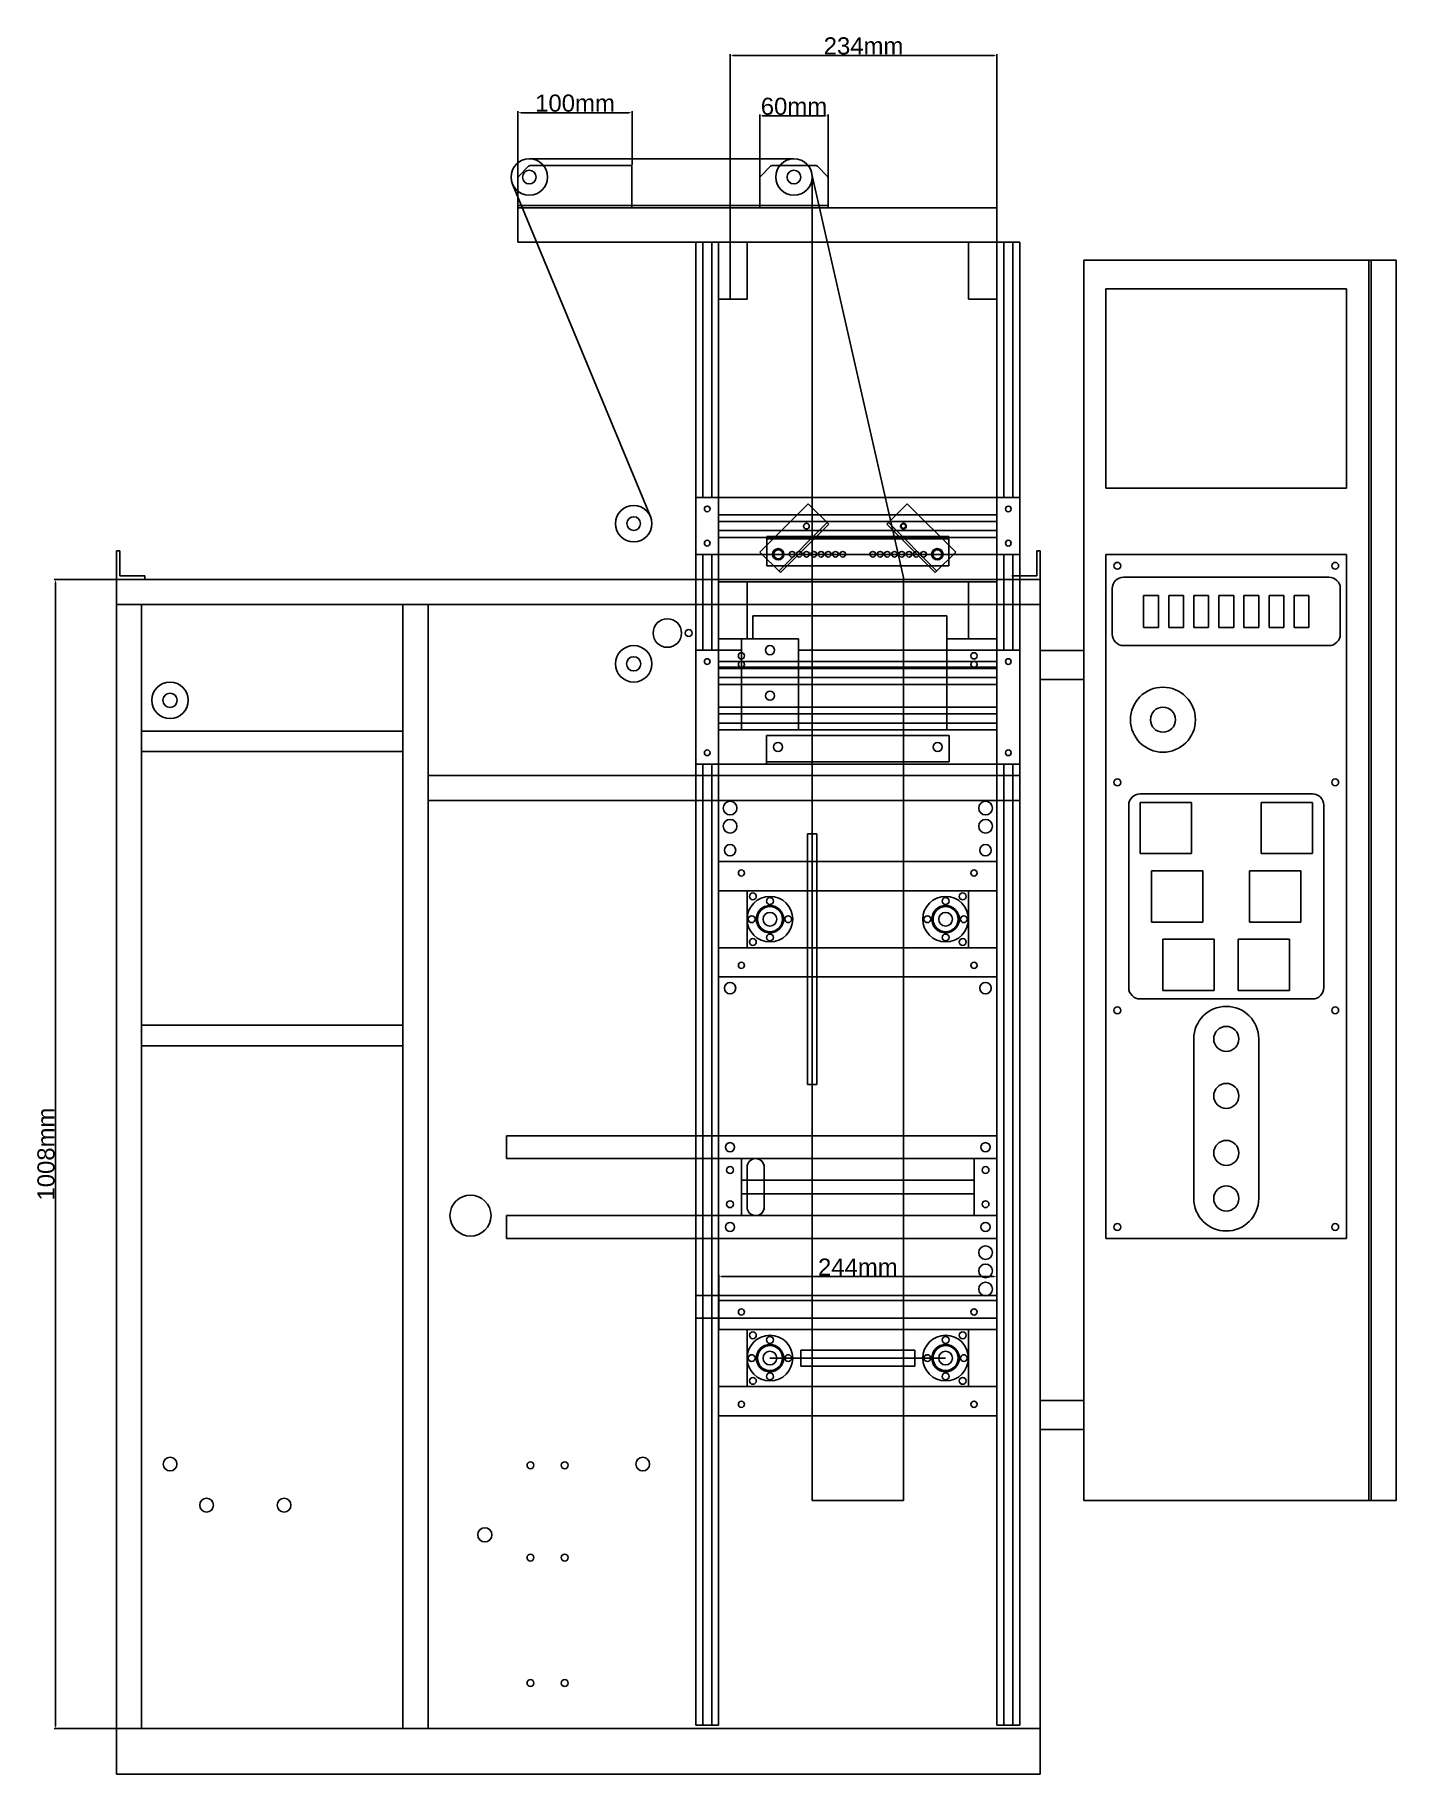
# Model space of a CAD drawing. Header units: centimetres. Extents: x -20691 to 4616, y 2962 to 8763.
# Drawn here: x 3422 to 4616, y 4814 to 6340 of the extents above.
import ezdxf

# ---------------------------------------------------------------- set-up
doc = ezdxf.new("R2010")
doc.units = ezdxf.units.CM
doc.header["$LTSCALE"] = 0.5
doc.styles.get("Standard").update_dxf_attribs({"font": 'arial.ttf'})
doc.dimstyles.new('ISO-25', dxfattribs={"dimtxt": 15, "dimasz": 2.5, "dimexe": 1.25, "dimexo": 0.625, "dimtad": 1, "dimtxsty": 'Standard', "dimcen": 2.5, "dimclrd": 1, "dimclre": 1, "dimadec": 0, "dimazin": 0, "dimtfac": 1, "dimtmove": 0, "dimatfit": 3, "dimfxl": 1, "dimarcsym": 0})

# ---------------------------------------------------------------- blocks, each defined once
blk = doc.blocks.new('*D127')
at = {"color": 1, "lineweight": -2, "transparency": 16777216}
for p, q in [((4021.6, 5204.6), (4021.6, 5251.9)), ((4024.1, 5250.6), (4263.1, 5250.6)), ((4265.6, 5204.6), (4265.6, 5251.9))]:
    blk.add_line(p, q, dxfattribs=at)
at = {"color": 1, "transparency": 16777216}
for points in [[(4024.1, 5251.1), (4024.1, 5250.2), (4021.6, 5250.6)], [(4263.1, 5251.1), (4263.1, 5250.2), (4265.6, 5250.6)]]:
    blk.add_solid(points, dxfattribs=at)
at = {"layer": 'Defpoints', "color": 0, "transparency": 16777216}
for p in [(4265.6, 5250.6), (4021.6, 5203.9), (4265.6, 5203.9)]:
    blk.add_point(p, dxfattribs=at)
at = {"color": 0, "transparency": 16777216, "insert": (4143.6, 5258.8), "char_height": 15, "attachment_point": 5}
blk.add_mtext('244mm', dxfattribs=at)
blk = doc.blocks.new('*D128')
at = {"color": 1, "lineweight": -2, "transparency": 16777216}
for p, q in [((3492.9, 5861.9), (3438.8, 5861.9)), ((3440.1, 4856.4), (3440.1, 5859.4)), ((3492.9, 4853.9), (3438.8, 4853.9))]:
    blk.add_line(p, q, dxfattribs=at)
at = {"color": 1, "transparency": 16777216}
for points in [[(3439.6, 5859.4), (3440.5, 5859.4), (3440.1, 5861.9)], [(3439.6, 4856.4), (3440.5, 4856.4), (3440.1, 4853.9)]]:
    blk.add_solid(points, dxfattribs=at)
at = {"layer": 'Defpoints', "color": 0, "transparency": 16777216}
for p in [(3440.1, 5861.9), (3493.6, 5861.9), (3493.6, 4853.9)]:
    blk.add_point(p, dxfattribs=at)
at = {"color": 0, "transparency": 16777216, "insert": (3431.8, 5357.9), "char_height": 15, "attachment_point": 5, "rotation": 90}
blk.add_mtext('1008mm', dxfattribs=at)
blk = doc.blocks.new('*D129')
at = {"color": 1, "lineweight": -2, "transparency": 16777216}
for p, q in [((4057.6, 6214.7), (4057.6, 6269.9)), ((4060.1, 6268.6), (4115.1, 6268.6)), ((4117.6, 6214.7), (4117.6, 6269.9))]:
    blk.add_line(p, q, dxfattribs=at)
at = {"color": 1, "transparency": 16777216}
for points in [[(4060.1, 6269.1), (4060.1, 6268.2), (4057.6, 6268.6)], [(4115.1, 6269.1), (4115.1, 6268.2), (4117.6, 6268.6)]]:
    blk.add_solid(points, dxfattribs=at)
at = {"layer": 'Defpoints', "color": 0, "transparency": 16777216}
for p in [(4117.6, 6268.6), (4057.6, 6214.1), (4117.6, 6214.1)]:
    blk.add_point(p, dxfattribs=at)
at = {"color": 0, "transparency": 16777216, "insert": (4087.6, 6276.9), "char_height": 15, "attachment_point": 5}
blk.add_mtext('60mm', dxfattribs=at)
blk = doc.blocks.new('*D130')
at = {"color": 1, "lineweight": -2, "transparency": 16777216}
for p, q in [((3845.6, 6190.6), (3845.6, 6272.6)), ((3848.1, 6271.4), (3943.1, 6271.4)), ((3945.6, 6225.6), (3945.6, 6272.6))]:
    blk.add_line(p, q, dxfattribs=at)
at = {"color": 1, "transparency": 16777216}
for points in [[(3848.1, 6271.8), (3848.1, 6271), (3845.6, 6271.4)], [(3943.1, 6271.8), (3943.1, 6271), (3945.6, 6271.4)]]:
    blk.add_solid(points, dxfattribs=at)
at = {"layer": 'Defpoints', "color": 0, "transparency": 16777216}
for p in [(3945.6, 6271.4), (3945.6, 6224.9), (3845.6, 6189.9)]:
    blk.add_point(p, dxfattribs=at)
at = {"color": 0, "transparency": 16777216, "insert": (3895.6, 6279.7), "char_height": 15, "attachment_point": 5}
blk.add_mtext('100mm', dxfattribs=at)
blk = doc.blocks.new('*D131')
at = {"color": 1, "lineweight": -2, "transparency": 16777216}
for p, q in [((4031.6, 6108.6), (4031.6, 6322.8)), ((4034.1, 6321.6), (4263.1, 6321.6)), ((4265.6, 6108.6), (4265.6, 6322.8))]:
    blk.add_line(p, q, dxfattribs=at)
at = {"color": 1, "transparency": 16777216}
for points in [[(4034.1, 6322), (4034.1, 6321.2), (4031.6, 6321.6)], [(4263.1, 6322), (4263.1, 6321.2), (4265.6, 6321.6)]]:
    blk.add_solid(points, dxfattribs=at)
at = {"layer": 'Defpoints', "color": 0, "transparency": 16777216}
for p in [(4265.6, 6321.6), (4031.6, 6107.9), (4265.6, 6107.9)]:
    blk.add_point(p, dxfattribs=at)
at = {"color": 0, "transparency": 16777216, "insert": (4148.6, 6329.9), "char_height": 15, "attachment_point": 5}
blk.add_mtext('234mm', dxfattribs=at)

msp = doc.modelspace()

# ---------------------------------------------------------------- linework, layer by layer
at = {"color": 4}
for p, q in [((3855.555, 6230.938), (4087.555, 6230.938)), ((4183.555, 5863.774), (4103.347, 6217.513)), ((4103.555, 5054.161), (4103.555, 6214.938)), ((3962.303, 5915.788), (3840.776, 6208.809)), ((4183.555, 5054.161), (4183.555, 5863.774)), ((4103.555, 5054.161), (4183.555, 5054.161))]:
    msp.add_line(p, q, dxfattribs=at)
for p, q in [((3845.555, 6187.938), (3845.555, 6214.11)), ((3846.141, 6215.524), (3854.97, 6224.352)), ((3945.555, 6224.938), (3856.384, 6224.938)), ((3945.555, 6187.938), (3945.555, 6224.938)), ((4057.555, 6187.938), (4057.555, 6214.11)), ((4058.141, 6215.524), (4066.97, 6224.352)), ((4068.384, 6224.938), (4106.727, 6224.938)), ((4116.97, 6215.524), (4108.141, 6224.352)), ((4117.555, 6214.11), (4117.555, 6187.938)), ((3845.555, 6187.938), (3845.555, 6189.938)), ((3845.555, 6189.938), (4117.555, 6189.938)), ((4265.555, 6187.938), (3845.555, 6187.938)), ((3845.555, 6187.938), (3945.555, 6187.938)), ((3845.555, 6187.938), (3845.555, 6157.938)), ((4117.555, 6187.938), (3937.555, 6187.938)), ((4117.555, 6187.938), (4057.555, 6187.938)), ((4265.555, 6157.938), (4265.555, 6187.938)), ((4265.555, 6157.938), (3845.555, 6157.938)), ((4001.555, 6157.938), (4001.555, 5895.938)), ((4007.555, 6157.938), (4007.555, 5933.774)), ((4015.555, 5933.774), (4015.555, 6157.938)), ((4021.555, 4856.938), (4021.555, 6157.938)), ((4046.555, 6107.938), (4046.555, 6157.938)), ((4240.555, 6157.938), (4240.555, 6107.938)), ((4265.555, 6157.938), (4265.555, 4978.938)), ((4265.555, 6157.938), (4285.555, 6157.938)), ((4271.555, 5933.774), (4271.555, 6157.938)), ((4279.555, 5933.774), (4279.555, 6157.938)), ((4285.555, 6157.938), (4285.555, 5778.938)), ((4341.655, 6141.938), (4341.655, 5053.938)), ((4591.655, 6141.938), (4341.655, 6141.938)), ((4341.655, 6141.938), (4341.655, 5591.938)), ((4341.655, 6141.938), (4341.655, 5591.938)), ((4591.655, 5053.938), (4591.655, 6141.938)), ((4591.655, 6141.938), (4593.655, 6141.938)), ((4593.655, 6141.938), (4615.655, 6141.938)), ((4593.655, 5053.938), (4593.655, 6141.938)), ((4615.655, 6141.938), (4615.655, 5053.938)), ((4046.555, 6107.938), (4021.555, 6107.938)), ((4021.555, 6107.938), (4031.555, 6107.938)), ((4240.555, 6107.938), (4265.555, 6107.938)), ((4361.155, 6116.938), (4572.155, 6116.938)), ((4361.155, 5941.938), (4361.155, 6116.938)), ((4572.155, 6116.938), (4572.155, 5941.938)), ((4572.155, 5941.938), (4361.155, 5941.938)), ((4001.555, 5933.774), (4285.555, 5933.774)), ((4001.555, 5933.774), (4011.555, 5933.774)), ((4001.555, 5883.774), (4001.555, 5933.774)), ((4021.555, 5933.774), (4245.555, 5933.774)), ((4057.72, 5885.969), (4100.146, 5928.396)), ((4100.146, 5928.396), (4118.178, 5910.365)), ((4186.964, 5928.396), (4168.933, 5910.365)), ((4229.391, 5885.969), (4186.964, 5928.396)), ((4285.555, 5933.774), (4285.555, 5883.774)), ((4021.555, 5918.774), (4265.555, 5918.774)), ((4021.555, 5918.774), (4021.555, 5898.774)), ((4265.555, 5912.774), (4021.555, 5912.774)), ((4116.763, 5911.779), (4074.337, 5869.352)), ((4118.178, 5910.365), (4075.751, 5867.938)), ((4168.933, 5910.365), (4211.36, 5867.938)), ((4170.347, 5911.779), (4212.774, 5869.352)), ((4265.555, 5918.774), (4265.555, 5912.774)), ((4265.555, 5918.774), (4265.555, 5898.774)), ((4001.555, 5895.938), (4001.555, 4856.938)), ((4021.555, 5904.774), (4265.555, 5904.774)), ((4265.555, 5898.774), (4021.555, 5898.774)), ((4063.804, 5899.525), (4223.304, 5899.525)), ((4063.804, 5874.025), (4063.804, 5899.525)), ((4063.804, 5897.525), (4223.304, 5897.525)), ((4223.304, 5899.525), (4223.304, 5874.025)), ((4265.555, 5904.774), (4265.555, 5898.774)), ((3493.555, 5861.938), (3493.555, 5886.938)), ((3493.555, 5886.938), (3496.615, 5886.938)), ((3496.615, 5864.998), (3496.615, 5886.938)), ((4285.555, 5883.774), (4001.555, 5883.774)), ((4007.555, 5883.774), (4007.555, 5799.938)), ((4015.555, 5799.938), (4015.555, 5883.774)), ((4075.751, 5867.938), (4057.72, 5885.969)), ((4211.36, 5867.938), (4229.391, 5885.969)), ((4271.555, 5799.938), (4271.555, 5883.774)), ((4279.555, 5799.938), (4279.555, 5883.774)), ((4303.555, 5886.938), (4300.495, 5886.938)), ((4300.495, 5864.998), (4300.495, 5886.938)), ((4303.555, 5861.938), (4303.555, 5886.938)), ((4361.155, 5283.938), (4361.155, 5883.938)), ((4361.155, 5883.938), (4572.155, 5883.938)), ((4572.155, 5283.938), (4572.155, 5883.938)), ((4303.555, 5861.938), (3493.555, 5861.938)), ((3493.555, 5861.938), (3493.555, 5839.938)), ((3518.555, 5861.938), (3493.555, 5861.938)), ((3518.555, 5864.998), (3496.615, 5864.998)), ((3518.555, 5861.938), (3518.555, 5864.998)), ((4265.555, 5859.938), (4021.555, 5859.938)), ((4046.555, 5809.938), (4046.555, 5859.938)), ((4223.304, 5874.025), (4063.804, 5874.025)), ((4240.555, 5859.938), (4240.555, 5809.938)), ((4278.555, 5864.998), (4300.495, 5864.998)), ((4278.555, 5861.938), (4303.555, 5861.938)), ((4303.555, 5839.938), (4303.555, 5861.938)), ((4303.555, 5861.938), (4303.555, 5786.938)), ((4556.655, 5863.938), (4376.655, 5863.938)), ((4366.655, 5853.938), (4366.655, 5813.938)), ((4394.155, 5847.938), (4407.155, 5847.938)), ((4394.155, 5819.938), (4394.155, 5847.938)), ((4407.155, 5847.938), (4407.155, 5819.938)), ((4416.155, 5847.938), (4429.155, 5847.938)), ((4416.155, 5819.938), (4416.155, 5847.938)), ((4429.155, 5847.938), (4429.155, 5819.938)), ((4438.155, 5847.938), (4451.155, 5847.938)), ((4438.155, 5819.938), (4438.155, 5847.938)), ((4451.155, 5847.938), (4451.155, 5819.938)), ((4460.155, 5847.938), (4473.155, 5847.938)), ((4460.155, 5819.938), (4460.155, 5847.938)), ((4473.155, 5847.938), (4473.155, 5819.938)), ((4482.155, 5847.938), (4495.155, 5847.938)), ((4482.155, 5819.938), (4482.155, 5847.938)), ((4495.155, 5847.938), (4495.155, 5819.938)), ((4504.155, 5847.938), (4517.155, 5847.938)), ((4504.155, 5819.938), (4504.155, 5847.938)), ((4517.155, 5847.938), (4517.155, 5819.938)), ((4526.155, 5847.938), (4539.155, 5847.938)), ((4526.155, 5819.938), (4526.155, 5847.938)), ((4539.155, 5847.938), (4539.155, 5819.938)), ((4566.655, 5813.938), (4566.655, 5853.938)), ((4303.555, 5839.938), (3493.555, 5839.938)), ((3493.555, 5839.938), (3493.555, 4853.938)), ((3515.555, 5839.938), (3493.555, 5839.938)), ((3515.555, 4853.938), (3515.555, 5839.938)), ((3515.555, 5839.938), (3515.555, 5699.938)), ((3515.555, 5839.938), (3515.555, 5451.938)), ((3744.755, 5839.938), (3744.755, 4853.938)), ((3766.755, 4853.938), (3766.755, 5839.938)), ((3869.555, 5839.938), (3847.555, 5839.938)), ((4001.555, 5839.938), (3976.555, 5839.938)), ((4051.555, 5829.938), (4221.56, 5829.938)), ((4051.555, 5829.938), (4051.555, 5829.938)), ((4051.555, 5829.938), (4051.555, 5809.938)), ((4221.56, 5729.938), (4221.56, 5829.938)), ((4303.555, 4853.938), (4303.555, 5839.938)), ((4407.155, 5819.938), (4394.155, 5819.938)), ((4429.155, 5819.938), (4416.155, 5819.938)), ((4451.155, 5819.938), (4438.155, 5819.938)), ((4473.155, 5819.938), (4460.155, 5819.938)), ((4495.155, 5819.938), (4482.155, 5819.938)), ((4517.155, 5819.938), (4504.155, 5819.938)), ((4539.155, 5819.938), (4526.155, 5819.938)), ((4001.555, 5799.938), (4041.555, 5799.938)), ((4001.555, 5799.938), (4001.555, 5699.938)), ((4001.555, 5799.938), (4001.555, 5749.938)), ((4046.555, 5809.938), (4021.555, 5809.938)), ((4021.555, 5809.938), (4021.555, 5784.938)), ((4041.555, 5799.938), (4021.555, 5799.938)), ((4041.555, 5799.938), (4021.555, 5799.938)), ((4021.555, 5799.938), (4021.555, 5774.938)), ((4041.555, 5729.938), (4041.555, 5809.938)), ((4041.555, 5809.938), (4091.555, 5809.938)), ((4091.555, 5809.938), (4091.555, 5729.938)), ((4245.555, 5799.938), (4091.555, 5799.938)), ((4091.555, 5799.938), (4285.555, 5799.938)), ((4265.555, 5809.938), (4221.56, 5809.938)), ((4240.555, 5809.938), (4265.555, 5809.938)), ((4240.555, 5799.938), (4265.555, 5799.938)), ((4265.555, 5809.938), (4245.555, 5809.938)), ((4265.555, 5809.938), (4265.555, 5784.938)), ((4265.555, 5809.938), (4265.555, 5784.938)), ((4285.555, 5799.938), (4285.555, 5699.938)), ((4303.555, 5799.638), (4341.655, 5799.638)), ((4303.555, 5774.238), (4303.555, 5799.638)), ((4341.655, 5799.638), (4341.655, 5774.238)), ((4376.655, 5803.938), (4556.655, 5803.938)), ((4265.555, 5789.938), (4021.555, 5789.938)), ((4021.555, 5789.938), (4021.555, 5769.938)), ((4021.555, 5729.938), (4021.555, 5789.938)), ((4051.555, 5789.938), (4021.555, 5789.938)), ((4021.555, 5784.938), (4265.555, 5784.938)), ((4265.555, 5783.938), (4021.555, 5783.938)), ((4265.555, 5769.938), (4265.555, 5789.938)), ((4285.555, 5769.479), (4285.555, 5787.479)), ((4001.555, 5749.938), (4001.555, 5774.938)), ((4021.555, 5775.938), (4265.555, 5775.938)), ((4021.555, 5769.938), (4265.555, 5769.938)), ((4071.555, 5769.938), (4046.555, 5769.938)), ((4285.555, 4856.938), (4285.555, 5778.938)), ((4341.655, 5774.238), (4303.555, 5774.238)), ((4265.555, 5749.938), (4021.555, 5749.938)), ((4021.555, 5749.938), (4021.555, 5729.938)), ((4265.555, 5743.938), (4021.555, 5743.938)), ((4265.555, 5729.938), (4265.555, 5749.938)), ((4265.555, 5749.938), (4265.555, 5743.938)), ((3515.555, 5728.938), (3515.555, 5710.938)), ((3515.555, 5710.938), (3515.555, 5728.938)), ((3515.555, 5728.938), (3744.755, 5728.938)), ((4021.555, 5735.938), (4265.555, 5735.938)), ((4021.555, 5729.938), (4265.555, 5729.938)), ((4021.555, 5729.938), (4071.555, 5729.938)), ((4203.555, 5735.938), (4063.555, 5735.938)), ((4223.555, 5724.938), (4063.555, 5724.938)), ((4063.555, 5724.938), (4063.555, 5699.938)), ((4171.56, 5729.938), (4191.56, 5729.938)), ((4223.555, 5724.938), (4223.555, 5701.938)), ((3515.555, 5719.938), (3515.555, 5710.938)), ((3515.555, 5710.938), (3744.755, 5710.938)), ((4285.555, 5699.938), (4001.555, 5699.938)), ((4001.555, 5642.438), (4001.555, 5692.438)), ((4007.555, 5699.938), (4007.555, 4856.938)), ((4015.555, 4856.938), (4015.555, 5699.938)), ((4063.555, 5699.938), (4063.555, 5701.938)), ((4063.555, 5701.938), (4223.555, 5701.938)), ((4153.555, 5699.938), (4223.555, 5699.938)), ((4271.555, 5699.938), (4271.555, 4856.938)), ((4279.555, 4856.938), (4279.555, 5699.938)), ((4285.555, 5689.938), (3766.755, 5689.938)), ((3766.755, 5667.938), (4285.555, 5667.938)), ((4001.555, 5565.397), (4001.555, 5665.397)), ((4381.155, 5663.938), (4381.155, 5503.938)), ((4542.155, 5673.938), (4391.155, 5673.938)), ((4391.155, 5666.438), (4436.155, 5666.438)), ((4391.155, 5621.438), (4391.155, 5666.438)), ((4436.155, 5666.438), (4436.155, 5621.438)), ((4542.155, 5666.438), (4497.155, 5666.438)), ((4497.155, 5666.438), (4497.155, 5621.438)), ((4542.155, 5621.438), (4542.155, 5666.438)), ((4552.155, 5663.938), (4552.155, 5503.938)), ((4285.555, 5657.166), (4285.555, 5557.166)), ((4099.555, 5638.933), (4099.555, 5418.933)), ((4099.555, 5638.933), (4107.555, 5638.933)), ((4107.555, 5418.933), (4107.555, 5638.933)), ((4436.155, 5621.438), (4391.155, 5621.438)), ((4497.155, 5621.438), (4542.155, 5621.438)), ((4021.555, 5588.938), (4021.555, 5614.438)), ((4021.555, 5614.438), (4265.555, 5614.438)), ((4265.555, 5614.438), (4265.555, 5588.938)), ((4401.158, 5606.438), (4446.158, 5606.438)), ((4401.158, 5561.438), (4401.158, 5606.438)), ((4446.158, 5606.438), (4446.158, 5561.438)), ((4532.153, 5606.438), (4487.153, 5606.438)), ((4487.153, 5606.438), (4487.153, 5561.438)), ((4532.153, 5561.438), (4532.153, 5606.438)), ((4046.555, 5588.938), (4021.555, 5588.938)), ((4021.555, 5588.938), (4021.555, 5538.938)), ((4021.555, 5588.938), (4245.555, 5588.938)), ((4021.555, 5588.938), (4071.555, 5588.938)), ((4046.555, 5538.938), (4046.555, 5588.938)), ((4046.555, 5588.938), (4058.555, 5588.938)), ((4046.555, 5588.938), (4046.555, 5538.938)), ((4240.555, 5588.938), (4046.555, 5588.938)), ((4240.555, 5538.938), (4240.555, 5588.938)), ((4240.555, 5588.938), (4265.555, 5588.938)), ((4240.555, 5538.938), (4240.555, 5588.938)), ((4265.555, 5588.938), (4265.555, 5538.938)), ((4265.555, 5588.938), (4265.555, 5538.938)), ((4341.655, 5591.938), (4341.655, 5551.938)), ((4046.555, 5546.438), (4046.555, 5581.438)), ((4240.555, 5581.438), (4240.555, 5546.438)), ((4446.158, 5561.438), (4401.158, 5561.438)), ((4487.153, 5561.438), (4532.153, 5561.438)), ((4021.555, 5538.938), (4046.555, 5538.938)), ((4245.555, 5538.938), (4021.555, 5538.938)), ((4021.555, 5538.938), (4021.555, 5513.438)), ((4058.555, 5538.938), (4046.555, 5538.938)), ((4046.555, 5538.938), (4240.555, 5538.938)), ((4228.555, 5538.938), (4240.555, 5538.938)), ((4265.555, 5538.938), (4240.555, 5538.938)), ((4265.555, 5513.438), (4265.555, 5538.938)), ((4341.655, 5551.938), (4341.655, 5511.938)), ((4411.15, 5546.438), (4456.15, 5546.438)), ((4411.15, 5501.438), (4411.15, 5546.438)), ((4456.15, 5546.438), (4456.15, 5501.438)), ((4522.16, 5546.438), (4477.16, 5546.438)), ((4477.16, 5546.438), (4477.16, 5501.438)), ((4522.16, 5501.438), (4522.16, 5546.438)), ((4285.555, 5532.943), (4285.555, 5523.943)), ((4285.555, 5523.943), (4285.555, 5514.943)), ((4021.555, 5513.438), (4265.555, 5513.438)), ((4341.655, 5511.938), (4341.655, 5471.938)), ((4391.155, 5493.938), (4542.155, 5493.938)), ((4456.15, 5501.438), (4411.15, 5501.438)), ((4477.16, 5501.438), (4522.16, 5501.438)), ((3515.555, 5471.938), (3515.555, 5462.938)), ((3744.755, 5470.938), (3515.555, 5470.938)), ((3515.555, 5470.938), (3515.555, 5452.938)), ((4341.655, 5471.938), (4341.655, 5431.938)), ((3515.555, 5452.938), (3744.755, 5452.938)), ((4438.155, 5458.938), (4438.155, 5318.938)), ((4495.155, 5458.938), (4495.155, 5318.938)), ((4341.655, 5431.938), (4341.655, 5391.938)), ((4099.555, 5418.933), (4107.555, 5418.933)), ((4245.555, 5373.938), (3835.555, 5373.938)), ((3835.555, 5373.938), (3835.555, 5353.938)), ((4021.555, 5353.938), (4021.555, 5373.938)), ((4021.555, 5373.938), (4046.555, 5373.938)), ((4240.555, 5373.938), (4265.555, 5373.938)), ((4265.555, 5373.938), (4265.555, 5353.938)), ((4285.555, 5369.938), (4285.555, 5319.938)), ((3835.555, 5353.938), (4265.555, 5353.938)), ((4021.555, 5353.938), (4021.555, 5303.938)), ((4021.555, 5353.938), (4031.555, 5353.938)), ((4041.555, 5303.938), (4041.555, 5353.938)), ((4046.555, 5311.438), (4046.555, 5346.438)), ((4061.555, 5346.438), (4061.555, 5311.438)), ((4061.555, 5346.438), (4061.555, 5334.938)), ((4245.555, 5353.938), (4245.555, 5303.938)), ((4245.555, 5334.938), (4041.555, 5334.938)), ((4041.555, 5334.938), (4041.555, 5322.938)), ((4041.555, 5322.938), (4245.555, 5322.938)), ((4061.555, 5322.938), (4061.555, 5311.438)), ((4265.555, 5303.938), (3835.555, 5303.938)), ((3835.555, 5283.938), (3835.555, 5303.938)), ((4021.555, 5303.938), (4046.555, 5303.938)), ((4021.555, 5283.938), (4021.555, 5303.938)), ((4031.555, 5303.938), (4021.555, 5303.938)), ((4265.555, 5303.938), (4265.555, 5283.938)), ((4265.555, 5283.938), (3835.555, 5283.938)), ((4572.155, 5283.938), (4361.155, 5283.938)), ((4001.555, 5213.938), (4001.555, 5233.938)), ((4001.555, 5233.938), (4265.555, 5233.938)), ((4285.555, 5233.938), (4285.555, 5213.938)), ((4021.555, 5203.938), (4021.555, 5229.438)), ((4021.555, 5229.438), (4265.555, 5229.438)), ((4265.555, 5229.438), (4265.555, 5203.938)), ((4265.555, 5213.938), (4001.555, 5213.938)), ((4046.555, 5203.938), (4021.555, 5203.938)), ((4021.555, 5203.938), (4021.555, 5153.938)), ((4021.555, 5153.938), (4021.555, 5203.938)), ((4021.555, 5203.938), (4245.555, 5203.938)), ((4046.555, 5153.938), (4046.555, 5203.938)), ((4046.555, 5203.938), (4058.555, 5203.938)), ((4046.555, 5203.938), (4046.555, 5153.938)), ((4240.555, 5203.938), (4046.555, 5203.938)), ((4240.555, 5203.938), (4228.555, 5203.938)), ((4240.555, 5153.938), (4240.555, 5203.938)), ((4240.555, 5203.938), (4265.555, 5203.938)), ((4240.555, 5153.938), (4240.555, 5203.938)), ((4265.555, 5203.938), (4265.555, 5153.938)), ((4265.555, 5203.938), (4265.555, 5153.938)), ((4046.555, 5161.438), (4046.555, 5196.438)), ((4046.555, 5161.438), (4046.555, 5196.438)), ((4240.555, 5196.438), (4240.555, 5161.438)), ((4240.555, 5196.438), (4240.555, 5161.438)), ((4066.555, 5178.938), (4220.555, 5178.938)), ((4093.555, 5185.938), (4193.555, 5185.938)), ((4093.555, 5171.938), (4093.555, 5185.938)), ((4093.555, 5185.938), (4103.555, 5185.938)), ((4193.555, 5185.938), (4193.555, 5171.938)), ((4265.555, 4856.938), (4265.555, 5178.938)), ((4193.555, 5171.938), (4093.555, 5171.938)), ((4021.555, 5153.938), (4046.555, 5153.938)), ((4021.555, 5153.938), (4245.555, 5153.938)), ((4044.555, 5153.938), (4021.555, 5153.938)), ((4021.555, 5153.938), (4021.555, 5128.438)), ((4058.555, 5153.938), (4046.555, 5153.938)), ((4046.555, 5153.938), (4240.555, 5153.938)), ((4228.555, 5153.938), (4240.555, 5153.938)), ((4265.555, 5153.938), (4240.555, 5153.938)), ((4265.555, 5128.438), (4265.555, 5153.938)), ((4021.555, 5128.438), (4265.555, 5128.438)), ((4303.555, 5141.638), (4341.655, 5141.638)), ((4303.555, 5116.238), (4303.555, 5141.638)), ((4303.555, 5053.938), (4303.555, 5128.938)), ((4341.655, 5141.638), (4341.655, 5116.238)), ((4341.655, 5116.238), (4303.555, 5116.238)), ((4303.555, 4853.938), (4303.555, 5053.938)), ((4303.555, 4853.938), (4303.555, 5053.938)), ((4341.655, 5053.938), (4591.655, 5053.938)), ((4591.655, 5053.938), (4593.655, 5053.938)), ((4615.655, 5053.938), (4593.655, 5053.938)), ((3744.755, 4853.938), (3744.755, 4932.716)), ((4303.555, 4853.938), (3493.555, 4853.938)), ((3493.555, 4853.938), (3493.555, 4813.938)), ((3493.555, 4853.938), (3515.555, 4853.938)), ((3493.555, 4853.938), (3494.755, 4853.938)), ((3494.755, 4853.938), (3744.755, 4853.938)), ((3761.055, 4853.938), (3783.055, 4853.938)), ((4303.555, 4853.938), (3783.055, 4853.938)), ((4001.555, 4856.938), (4021.555, 4856.938)), ((4021.555, 4856.938), (4015.555, 4856.938)), ((4285.555, 4856.938), (4265.555, 4856.938)), ((4271.555, 4856.938), (4279.555, 4856.938)), ((4303.555, 4853.938), (4281.555, 4853.938)), ((4303.555, 4813.938), (4303.555, 4853.938)), ((3493.555, 4813.938), (4303.555, 4813.938))]:
    msp.add_line(p, q)
for centre, radius in [((3855.555, 6214.938), 16), ((4087.555, 6214.938), 16), ((3855.555, 6214.938), 6), ((4087.555, 6214.938), 6), ((3947.055, 5910.938), 16), ((4011.555, 5923.774), 2.5), ((4275.555, 5923.774), 2.5), ((3947.055, 5910.938), 6), ((4098.555, 5908.774), 2.5), ((4183.555, 5908.774), 2.5), ((4183.555, 5908.774), 2), ((4011.555, 5893.774), 2.5), ((4275.555, 5893.774), 2.5), ((4073.804, 5884.025), 5), ((4073.807, 5884.025), 4), ((4085.929, 5884.025), 2.5), ((4092.279, 5884.025), 2.5), ((4098.629, 5884.025), 2.5), ((4104.979, 5884.025), 2.5), ((4111.329, 5884.025), 2.5), ((4117.679, 5884.025), 2.5), ((4124.029, 5884.025), 2.5), ((4130.379, 5884.025), 2.5), ((4156.729, 5884.025), 2.5), ((4163.079, 5884.025), 2.5), ((4169.429, 5884.025), 2.5), ((4175.779, 5884.025), 2.5), ((4182.129, 5884.025), 2.5), ((4188.479, 5884.025), 2.5), ((4194.829, 5884.025), 2.5), ((4201.179, 5884.025), 2.5), ((4213.304, 5884.025), 5), ((4213.304, 5884.025), 4), ((4371.155, 5873.938), 3), ((4371.155, 5873.938), 3), ((4371.155, 5873.938), 3), ((4371.155, 5873.938), 3), ((4371.155, 5873.938), 3), ((4562.155, 5873.938), 3), ((4562.155, 5873.938), 3), ((4562.155, 5873.938), 3), ((4562.155, 5873.938), 3), ((4562.155, 5873.938), 3), ((3976.555, 5814.938), 12.5), ((3995.305, 5814.938), 3), ((3947.055, 5787.938), 16), ((4066.555, 5799.938), 4), ((3947.055, 5787.938), 6.25), ((4011.555, 5789.938), 2.5), ((4041.555, 5794.938), 2.735), ((4041.555, 5787.438), 2.735), ((4245.555, 5794.938), 2.735), ((4245.555, 5787.438), 2.735), ((4275.555, 5789.938), 2.5), ((3540.555, 5755.938), 16), ((3540.555, 5755.938), 6.25), ((4066.555, 5759.938), 4), ((4411.155, 5738.938), 28.5), ((4411.155, 5738.938), 11), ((4011.555, 5709.938), 2.5), ((4073.555, 5714.938), 4), ((4213.555, 5714.938), 4), ((4275.555, 5709.938), 2.5), ((4371.155, 5683.938), 3), ((4562.155, 5683.938), 3), ((4031.555, 5661.438), 6), ((4031.555, 5661.438), 6), ((4255.555, 5661.438), 6), ((4255.555, 5661.438), 6), ((4031.555, 5645.438), 6), ((4031.555, 5645.438), 6), ((4255.555, 5645.438), 6), ((4255.555, 5645.438), 6), ((4031.555, 5624.438), 5), ((4031.555, 5624.438), 5), ((4255.555, 5624.438), 5), ((4255.555, 5624.438), 5), ((4041.555, 5604.438), 2.735), ((4041.555, 5604.438), 2.735), ((4245.555, 5604.438), 2.735), ((4245.555, 5604.438), 2.735), ((4245.555, 5604.438), 2.735), ((4051.555, 5583.938), 3), ((4235.555, 5583.938), 3), ((4066.555, 5563.938), 20), ((4066.555, 5563.938), 12), ((4066.555, 5563.938), 11), ((4066.555, 5563.938), 6), ((4066.555, 5579.88), 3), ((4220.555, 5563.938), 20), ((4220.555, 5563.938), 12), ((4220.555, 5563.938), 11), ((4220.555, 5563.938), 6), ((4220.555, 5579.88), 3), ((4050.555, 5563.938), 3), ((4082.555, 5563.938), 3), ((4204.555, 5563.938), 3), ((4236.555, 5563.938), 3), ((4051.555, 5543.938), 3), ((4066.555, 5547.938), 3), ((4220.555, 5547.938), 3), ((4235.555, 5543.938), 3), ((4041.555, 5523.438), 2.735), ((4041.555, 5523.438), 2.735), ((4041.555, 5523.438), 2.735), ((4245.555, 5523.438), 2.735), ((4245.555, 5523.438), 2.735), ((4245.555, 5523.438), 2.735), ((4031.555, 5503.438), 5), ((4031.555, 5503.438), 5), ((4255.555, 5503.438), 5), ((4255.555, 5503.438), 5), ((4371.155, 5483.938), 3), ((4562.155, 5483.938), 3), ((4466.655, 5458.938), 11), ((4466.655, 5408.938), 11), ((4031.555, 5363.938), 4), ((4031.555, 5363.938), 4), ((4255.555, 5363.938), 4), ((4255.555, 5363.938), 4), ((4466.655, 5358.938), 11), ((4031.555, 5343.938), 3), ((4255.555, 5343.938), 3), ((4466.655, 5318.938), 11), ((3803.955, 5303.938), 18), ((4031.555, 5313.938), 3), ((4255.555, 5313.938), 3), ((4031.555, 5293.938), 4), ((4031.555, 5293.938), 4), ((4255.555, 5293.938), 4), ((4255.555, 5293.938), 4), ((4371.155, 5293.938), 3), ((4562.155, 5293.938), 3), ((4255.555, 5271.438), 6), ((4255.555, 5271.438), 6), ((4255.555, 5255.438), 6), ((4255.555, 5255.438), 6), ((4255.555, 5239.438), 6), ((4255.555, 5239.438), 6), ((4041.555, 5219.438), 2.735), ((4041.555, 5219.438), 2.735), ((4245.555, 5219.438), 2.735), ((4245.555, 5219.438), 2.735), ((4066.555, 5178.938), 20), ((4051.555, 5198.938), 3), ((4066.555, 5178.938), 12), ((4066.555, 5178.938), 11), ((4066.555, 5194.88), 3), ((4220.555, 5178.938), 20), ((4220.555, 5178.938), 12), ((4220.555, 5178.938), 11), ((4220.555, 5194.88), 3), ((4235.555, 5198.938), 3), ((4050.555, 5178.938), 3), ((4066.555, 5178.938), 6), ((4082.555, 5178.938), 3), ((4204.555, 5178.938), 3), ((4220.555, 5178.938), 6), ((4236.555, 5178.938), 3), ((4051.555, 5158.938), 3), ((4066.555, 5162.938), 3), ((4220.555, 5162.938), 3), ((4235.555, 5158.938), 3), ((4041.555, 5138.438), 2.735), ((4041.555, 5138.438), 2.735), ((4245.555, 5138.438), 2.735), ((4245.555, 5138.438), 2.735), ((3540.555, 5085.938), 6), ((3856.555, 5084.938), 3), ((3886.555, 5084.938), 3), ((3955.055, 5085.936), 6), ((3572.555, 5049.938), 6), ((3640.555, 5049.938), 6), ((3816.555, 5023.938), 6.25), ((3856.555, 5003.938), 3), ((3886.555, 5003.938), 3), ((3856.555, 4893.938), 3), ((3886.555, 4893.938), 3)]:
    msp.add_circle(centre, radius)
for centre, radius, start, end in [((3847.555, 6214.11), 2, 135, 180), ((3856.384, 6222.938), 2, 90, 135), ((4059.555, 6214.11), 2, 135, 180), ((4068.384, 6222.938), 2, 90, 135), ((4106.727, 6222.938), 2, 45, 90), ((4115.555, 6214.11), 2, 0, 45), ((4376.655, 5853.938), 10, 90, 180), ((4556.655, 5853.938), 10, 0, 90), ((4376.655, 5813.938), 10, 180, 270), ((4556.655, 5813.938), 10, 270, 0), ((4391.155, 5663.938), 10, 90, 180), ((4542.155, 5663.938), 10, 0, 90), ((4391.155, 5503.938), 10, 180, 270), ((4542.155, 5503.938), 10, 270, 0), ((4466.655, 5458.938), 28.5, 0, 180), ((4054.055, 5346.438), 7.5, 0, 180), ((4054.055, 5346.438), 7.5, 0, 126.869898), ((4054.055, 5311.438), 7.5, 180, 0), ((4054.055, 5311.438), 7.5, 233.130102, 0), ((4466.655, 5318.938), 28.5, 180, 0)]:
    msp.add_arc(centre, radius, start, end)

# ---------------------------------------------------------------- dimensions: what is measured, and where the dimension line sits
for base, p1, p2, picture, middle in [((4265.555, 6321.593), (4031.555, 6107.938), (4265.555, 6107.938), '*D131', (4148.555, 6329.882)), ((3945.555, 6271.394), (3845.555, 6189.938), (3945.555, 6224.938), '*D130', (3895.555, 6279.677)), ((4117.555, 6268.648), (4057.555, 6214.11), (4117.555, 6214.11), '*D129', (4087.555, 6276.931)), ((4265.555, 5250.634), (4021.555, 5203.938), (4265.555, 5203.938), '*D127', (4143.555, 5258.79))]:
    dim = msp.add_linear_dim(base=base, p1=p1, p2=p2, dimstyle='ISO-25', override={"dimpost": 'mm'})
    dim.commit()
    dim.dimension.update_dxf_attribs({"geometry": picture, "text_midpoint": middle})
dim = msp.add_linear_dim(base=(3440.064, 5861.938), p1=(3493.555, 4853.938), p2=(3493.555, 5861.938), angle=90, dimstyle='ISO-25', override={"dimpost": 'mm'})
dim.commit()
dim.dimension.update_dxf_attribs({"geometry": '*D128', "text_midpoint": (3431.78, 5357.938)})

doc.saveas('drawing.dxf')
